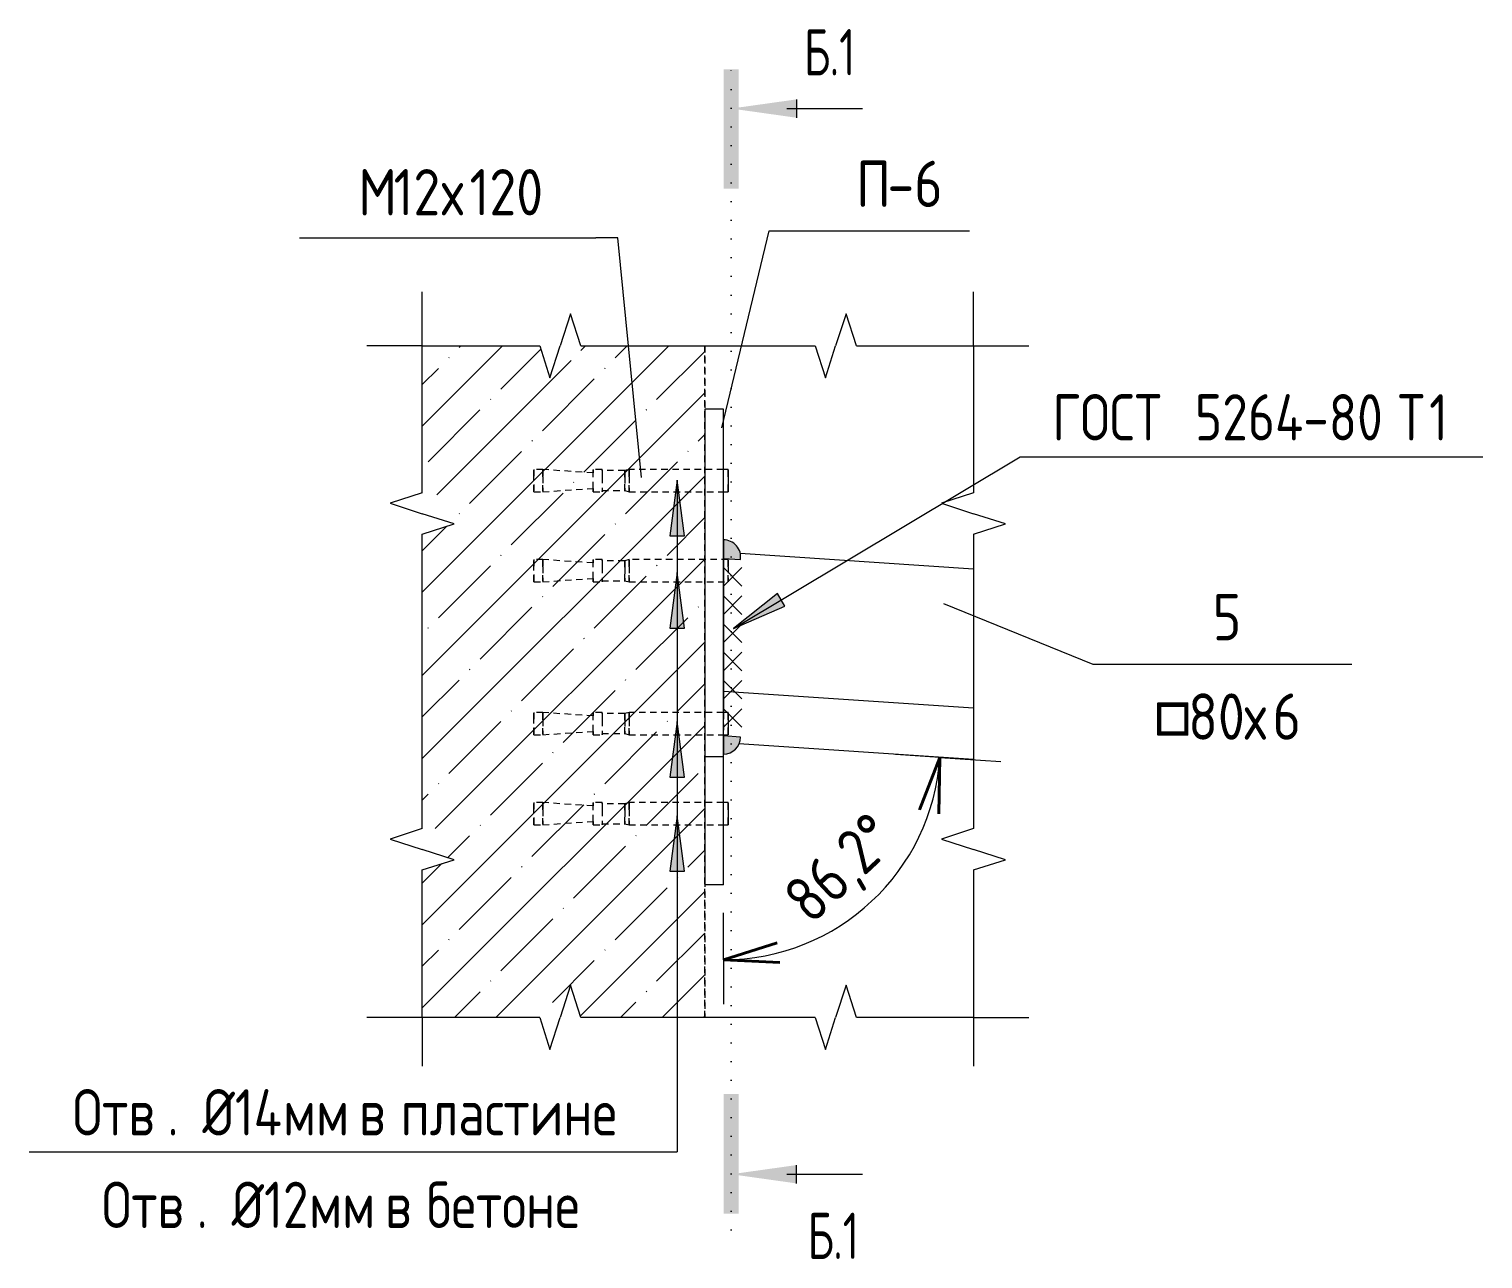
# Model space of a CAD drawing. Header units: millimetres. Extents: x 18265 to 85480, y -42500 to 14888.
# Drawn here: x 65726 to 66511, y 207 to 871 of the extents above; entities that cross this region are included whole.
import ezdxf

# ---------------------------------------------------------------- set-up
doc = ezdxf.new("R2010")
doc.units = ezdxf.units.MM
doc.linetypes.add('01 Штриховая _4 мм_', pattern=[6, 3.5, -2.5])
doc.linetypes.add('04 Пунктир 10мм', pattern=[10, 0, -10])
for name, color, linetype, lineweight in [('AA_Dim', 7, 'Continuous', 9), ('AA_Dim-10', 7, 'Continuous', 9), ('AA_Linii', 7, 'Continuous', 9), ('AA_Oformlenie', 7, 'Continuous', 9), ('AA_Razrez', 7, 'Continuous', 9), ('AA_Vinoska', 7, 'Continuous', 9), ('AF_Balki', 7, 'Continuous', 20), ('AF_Stena', 7, '01 Штриховая _4 мм_', 20), ('AF_Stena_Опалубка_Существующая', 253, 'Continuous', 20), ('KR_Detal', 7, 'Continuous', 20)]:
    doc.layers.add(name, color=color, linetype=linetype, lineweight=lineweight)
doc.styles.add('GOST Common_1', font='GOST_Common.ttf', dxfattribs={"width": 0.85, "height": 25})
doc.styles.add('ISOCPEUR_11', font='isocpeur.TTF', dxfattribs={"width": 0.85, "height": 25})
doc.styles.add('ISOCPEUR_12', font='isocpeur.TTF', dxfattribs={"width": 0.85, "height": 25})
doc.styles.add('ISOCPEUR_13', font='isocpeur.TTF', dxfattribs={"width": 0.7, "height": 25})
doc.dimstyles.new('Стрелка', dxfattribs={"dimscale": 304.8, "dimtxt": 25.068874, "dimasz": 0.098425, "dimexe": 0.07874, "dimexo": 0.049213, "dimgap": 0.016404, "dimtad": 1, "dimdec": 0, "dimzin": 0, "dimdsep": 46, "dimtxsty": 'ISOCPEUR_12', "dimblk1": 'OPEN30', "dimblk2": 'OPEN30', "dimsah": 1, "dimcen": 0.09, "dimadec": 1, "dimazin": 2, "dimtfac": 1, "dimtdec": 4, "dimtix": 1, "dimtmove": 0, "dimatfit": 3, "dimfxl": 1, "dimtvp": 1, "dimtolj": 1, "dimtzin": 0, "dimarcsym": 2})

# ---------------------------------------------------------------- blocks, each defined once
blk = doc.blocks.new('354_Прокат Лист _НесКаркас_РабПлоск_ - 354_Прокат Лист _НесКаркас_РабПлоск_-4002182-КР_УЗ_Км_Б')
at = {"layer": 'AF_Balki'}
for p, q in [((19440.06, 665.79), (19430.06, 665.79)), ((19430.06, 665.79), (19430.06, 478.24)), ((19440.06, 478.24), (19440.06, 665.79)), ((19430.06, 478.24), (19440.06, 478.24)), ((19430.06, 478.24), (19430.06, 408.76)), ((19440.06, 408.76), (19440.06, 478.24)), ((19440.06, 408.76), (19430.06, 408.76))]:
    blk.add_line(p, q, dxfattribs=at)
blk = doc.blocks.new('354_Анкер клиновой _СоедНесК_РабПлоск_ - M12x120_20-V116-КР_УЗ_Км_Б')
at = {"layer": 'KR_Detal', "linetype": '01 Штриховая _4 мм_', "lineweight": 9}
for p, q in [((19342.56, 501.91), (19337.76, 501.91)), ((19337.76, 501.88), (19337.76, 498.05)), ((19337.76, 497.99), (19337.76, 501.82)), ((19337.76, 489.94), (19337.76, 497.99)), ((19369.76, 500.11), (19342.56, 501.91)), ((19342.56, 501.82), (19342.56, 497.99)), ((19342.56, 498.05), (19342.56, 501.81)), ((19342.56, 497.99), (19342.56, 490.01)), ((19374.56, 501.91), (19369.76, 501.91)), ((19369.76, 501.88), (19369.76, 500.2)), ((19369.76, 500.19), (19369.76, 501.82)), ((19369.76, 497.99), (19369.76, 500.09)), ((19369.76, 491.73), (19369.76, 497.99)), ((19374.56, 501.39), (19374.56, 501.88)), ((19374.56, 501.82), (19374.56, 501.36)), ((19386.76, 501.31), (19374.56, 501.31)), ((19374.56, 501.28), (19374.56, 497.99)), ((19374.56, 497.99), (19374.56, 490.52)), ((19389.16, 501.91), (19386.76, 501.31)), ((19386.76, 501.23), (19386.76, 497.79)), ((19386.76, 497.84), (19386.76, 501.22)), ((19386.76, 497.79), (19386.76, 490.6)), ((19440.01, 501.91), (19389.16, 501.91)), ((19389.16, 501.82), (19389.16, 497.99)), ((19389.16, 498.05), (19389.16, 501.81)), ((19389.16, 497.99), (19389.16, 490.01)), ((19337.76, 493.83), (19337.76, 490)), ((19337.76, 489.91), (19342.56, 489.91)), ((19342.56, 490), (19342.56, 493.83)), ((19342.56, 489.91), (19369.76, 491.71)), ((19369.76, 491.63), (19369.76, 490)), ((19369.76, 489.94), (19369.76, 491.62)), ((19369.76, 489.91), (19374.56, 489.91)), ((19374.56, 490.51), (19386.76, 490.51)), ((19374.56, 490), (19374.56, 490.46)), ((19374.56, 490.43), (19374.56, 489.94)), ((19386.76, 490.59), (19386.76, 494.03)), ((19386.76, 490.51), (19389.16, 489.91)), ((19389.16, 490), (19389.16, 493.83)), ((19389.16, 489.91), (19440.01, 489.91))]:
    blk.add_line(p, q, dxfattribs=at)
at = {"layer": 'KR_Detal', "lineweight": 9}
for p, q in [((19442.56, 501.91), (19440.06, 501.91)), ((19442.56, 498.05), (19442.56, 501.88)), ((19442.56, 501.82), (19442.56, 497.99)), ((19442.56, 497.99), (19442.56, 489.94)), ((19440.06, 489.91), (19442.56, 489.91)), ((19442.56, 490), (19442.56, 493.83))]:
    blk.add_line(p, q, dxfattribs=at)
blk = doc.blocks.new('354_Анкер клиновой _СоедНесК_РабПлоск_ - M12x120_20-V117-КР_УЗ_Км_Б')
at = {"layer": 'KR_Detal', "linetype": '01 Штриховая _4 мм_', "lineweight": 9}
for p, q in [((19342.56, 584.56), (19337.76, 584.56)), ((19337.76, 584.53), (19337.76, 580.7)), ((19337.76, 580.64), (19337.76, 584.47)), ((19369.76, 582.76), (19342.56, 584.56)), ((19342.56, 584.47), (19342.56, 580.64)), ((19342.56, 580.7), (19342.56, 584.46)), ((19374.56, 584.56), (19369.76, 584.56)), ((19369.76, 584.53), (19369.76, 582.84)), ((19369.76, 582.84), (19369.76, 584.47)), ((19369.76, 580.64), (19369.76, 582.74)), ((19374.56, 584.04), (19374.56, 584.53)), ((19374.56, 584.47), (19374.56, 584.01)), ((19386.76, 583.96), (19374.56, 583.96)), ((19374.56, 583.92), (19374.56, 580.64)), ((19389.16, 584.56), (19386.76, 583.96)), ((19386.76, 583.88), (19386.76, 580.43)), ((19386.76, 580.49), (19386.76, 583.87)), ((19442.56, 584.56), (19389.16, 584.56)), ((19389.16, 584.47), (19389.16, 580.64)), ((19389.16, 580.7), (19389.16, 584.46)), ((19442.56, 580.7), (19442.56, 584.53)), ((19442.56, 584.47), (19442.56, 580.64)), ((19337.76, 572.58), (19337.76, 580.64)), ((19337.76, 576.47), (19337.76, 572.64)), ((19342.56, 580.64), (19342.56, 572.65)), ((19342.56, 572.64), (19342.56, 576.47)), ((19342.56, 572.56), (19369.76, 574.36)), ((19369.76, 574.37), (19369.76, 580.64)), ((19369.76, 574.27), (19369.76, 572.64)), ((19369.76, 572.58), (19369.76, 574.27)), ((19374.56, 580.64), (19374.56, 573.16)), ((19386.76, 580.43), (19386.76, 573.24)), ((19386.76, 573.23), (19386.76, 576.68)), ((19389.16, 580.64), (19389.16, 572.65)), ((19389.16, 572.64), (19389.16, 576.47)), ((19442.56, 580.64), (19442.56, 572.58)), ((19442.56, 572.64), (19442.56, 576.47)), ((19337.76, 572.56), (19342.56, 572.56)), ((19369.76, 572.56), (19374.56, 572.56)), ((19374.56, 573.16), (19386.76, 573.16)), ((19374.56, 572.64), (19374.56, 573.1)), ((19374.56, 573.07), (19374.56, 572.58)), ((19386.76, 573.16), (19389.16, 572.56)), ((19389.16, 572.56), (19442.56, 572.56))]:
    blk.add_line(p, q, dxfattribs=at)
blk = doc.blocks.new('011_Прямоугольник обрыва _ЭлУзла_ - 011_Прямоугольник обрыва _ЭлУзла_-3883809-КР_УЗ_Км_Б')
at = {"layer": 'AA_Oformlenie'}
for p, q in [((19277.42, 620.57), (19277.42, 700)), ((19277.42, 700), (19340.84, 700)), ((19363.1, 700), (19489.7, 700)), ((19511.96, 700), (19575.12, 700)), ((19575.12, 700), (19575.12, 620.57)), ((19277.42, 439.19), (19277.42, 598.31)), ((19575.12, 598.31), (19575.12, 439.19)), ((19277.42, 337.24), (19277.42, 416.93)), ((19575.12, 416.93), (19575.12, 337.24)), ((19340.84, 337.24), (19277.42, 337.24)), ((19489.7, 337.24), (19363.1, 337.24)), ((19575.12, 337.24), (19511.96, 337.24))]:
    blk.add_line(p, q, dxfattribs=at)
blk = doc.blocks.new('Последовательность узлов - Сплошная 2мм М5-2304530-КР_УЗ_Км_Б')
at = {"layer": 'AA_Oformlenie'}
for p, q in [((19440.06, 565.2), (19440.06, 585.2)), ((19450.06, 570.2), (19440.06, 580.2)), ((19450.06, 580.2), (19440.06, 570.2)), ((19440.06, 549.96), (19440.06, 569.96)), ((19450.06, 554.96), (19440.06, 564.96)), ((19450.06, 564.96), (19440.06, 554.96)), ((19440.06, 534.72), (19440.06, 554.72)), ((19450.06, 539.72), (19440.06, 549.72)), ((19450.06, 549.72), (19440.06, 539.72)), ((19440.06, 519.48), (19440.06, 539.48)), ((19450.06, 524.48), (19440.06, 534.48)), ((19450.06, 534.48), (19440.06, 524.48)), ((19440.06, 504.24), (19440.06, 524.24)), ((19450.06, 509.24), (19440.06, 519.24)), ((19450.06, 519.24), (19440.06, 509.24)), ((19440.06, 489), (19440.06, 509)), ((19450.06, 494), (19440.06, 504)), ((19450.06, 504), (19440.06, 494))]:
    blk.add_line(p, q, dxfattribs=at)
blk = doc.blocks.new('DIMBLOCK78-КР_УЗ_Км_Б')
at = {"layer": 'AA_Dim-10'}
for p, q in [((66217.85, 477.71), (66193.9, 479.32)), ((66217.85, 477.71), (66250.78, 475.5)), ((66100.86, 368.31), (66100.86, 393.76)), ((66100.86, 368.31), (66100.86, 368.31)), ((66100.86, 368.31), (66100.86, 344.31))]:
    blk.add_line(p, q, dxfattribs=at)
at = {"layer": 'AA_Dim-10', "lineweight": 40}
for p, q in [((66217.85, 477.71), (66206.79, 449.32)), ((66217.85, 477.71), (66217.17, 447.25)), ((66100.86, 368.31), (66129.93, 377.44)), ((66100.86, 368.31), (66131.3, 366.95))]:
    blk.add_line(p, q, dxfattribs=at)
at = {"layer": 'AA_Dim-10'}
blk.add_arc((66100.86, 485.56), 117.25, 270, 356.16021, dxfattribs=at)
blk.add_arc((66100.86, 485.56), 117.25, 270, 356.16021, dxfattribs=at)
at = {"layer": 'AA_Dim-10', "color": 0, "insert": (66131.28, 404.91), "char_height": 25, "width": 78.896, "attachment_point": 1, "rotation": 43.0801, "line_spacing_factor": 1.135194, "style": 'ISOCPEUR_12'}
blk.add_mtext('86,2°', dxfattribs=at)
blk = doc.blocks.new('_Open30')
at = {"color": 0, "linetype": 'ByBlock', "lineweight": -2}
for p, q in [((-1, 0.268), (0, 0)), ((0, 0), (-1, -0.268)), ((0, 0), (-1, 0))]:
    blk.add_line(p, q, dxfattribs=at)
blk = doc.blocks.new('043_М_Балки_Полка - Позиция_Наименование_дп14-3916595-КР_УЗ_Км_Б')
at = {"layer": 'AA_Vinoska'}
blk.add_line((19639.59, 528.01), (19779.59, 528.01), dxfattribs=at)
blk = doc.blocks.new('043_М_Балки_Полка_СоедНК_ - Наименование краткое_дп16-3923324-КР_УЗ_Км_Б')
at = {"layer": 'AA_Vinoska'}
blk.add_line((19211.1, 758.43), (19371.1, 758.43), dxfattribs=at)
blk = doc.blocks.new('010_Текст с выноской - Текст 2 строки _стрелка_-3879021-КР_УЗ_Км_Б')
at = {"layer": 'AA_Vinoska'}
blk.add_line((19600.3, 640.1), (19850.3, 640.1), dxfattribs=at)
blk = doc.blocks.new('043_М_Балки_Полка - Позиция_дп8-3915677-КР_УЗ_Км_Б')
at = {"layer": 'AA_Vinoska'}
blk.add_line((19493.05, 762.09), (19573.05, 762.09), dxfattribs=at)
blk = doc.blocks.new('010_Текст с выноской - Текст 2 строки _стрелка_-3884504-КР_УЗ_Км_Б')
at = {"layer": 'AA_Vinoska'}
blk.add_line((19065.06, 264.63), (19415.06, 264.63), dxfattribs=at)
blk = doc.blocks.new('Вид узла - Номер узла_ сзади-394133-КР_УЗ_Км_Б')
at = {"layer": 'AA_Razrez'}
for points in [[(19440.27, 784.92), (19448.25, 784.92), (19448.25, 849.49), (19440.27, 849.49)], [(19479.64, 823.25), (19479.64, 833.18), (19444.31, 828.22)]]:
    blk.add_hatch(color=256, dxfattribs=at).paths.add_polyline_path(points)
for p, q in [((19479.64, 833.18), (19479.64, 823.25)), ((19474.31, 828.22), (19515.27, 828.22))]:
    blk.add_line(p, q, dxfattribs=at)
blk = doc.blocks.new('Вид узла - Номер узла_ спереди-394134-КР_УЗ_Км_Б')
at = {"layer": 'AA_Razrez'}
for points in [[(19440.27, 295.77), (19448.25, 295.77), (19448.25, 231.21), (19440.27, 231.21)], [(19479.64, 257.44), (19479.64, 247.51), (19444.31, 252.48)]]:
    blk.add_hatch(color=256, dxfattribs=at).paths.add_polyline_path(points)
for p, q in [((19474.31, 252.48), (19515.27, 252.48)), ((19479.64, 247.51), (19479.64, 257.44))]:
    blk.add_line(p, q, dxfattribs=at)

msp = doc.modelspace()

# ---------------------------------------------------------------- hatches: boundary and pattern name
at = {"layer": 'AA_Oformlenie'}
h = msp.add_hatch(color=250, dxfattribs=at)
h.paths.add_polyline_path([(66100.8643, 479.41), (66103.2443, 479.7233), (66105.462, 480.6419), (66107.3665, 482.1033), (66108.8278, 484.0077), (66109.7465, 486.2255), (66110.0598, 488.6055), (66100.8643, 489.41)])
h.paths.add_polyline_path([(66110.0865, 584.555), (66110.1605, 586.8375), (66109.6699, 589.0678), (66108.6447, 591.1085), (66107.1483, 592.8336), (66105.273, 594.1367), (66103.1343, 594.9375), (66100.8643, 595.1866), (66100.8643, 585.1999)])
at = {"layer": 'AA_Vinoska'}
for points in [[(66075.8643, 627.4489), (66071.9147, 597.4489), (66079.8139, 597.4489)], [(66075.8643, 577.5352), (66071.9147, 547.5352), (66079.8139, 547.5352)], [(66106.382, 547.3895), (66134.146, 559.4211), (66130.086, 566.197)], [(66075.8643, 497.0453), (66071.9147, 467.0453), (66079.8139, 467.0453)], [(66075.8643, 446.1829), (66071.9147, 416.1829), (66079.8139, 416.1829)]]:
    msp.add_hatch(color=256, dxfattribs=at).paths.add_polyline_path(points)
at = {"layer": 'AF_Stena', "lineweight": 9}
h = msp.add_hatch(dxfattribs=at)
h.set_pattern_fill('FP_6', color=256, style=0, pattern_type=2)
h.set_pattern_definition([(45, (67720.534, -300), (-22.45064, 22.45064), []), (45, (67742.985, -300), (-22.45064, 22.45064), [39.687, -7.937, 0.3353, -7.602])])
h.paths.add_polyline_path([(66090.8643, 337.2369), (66090.8643, 700), (66023.9074, 700), (66023.9074, 692.1495), (66012.6457, 692.1495), (66012.6457, 700), (66007.1457, 682.6795), (66001.6457, 700), (65938.2196, 700), (65938.2196, 620.571), (65946.0701, 620.571), (65946.0701, 609.3092), (65938.2196, 609.3092), (65955.5401, 603.8092), (65938.2196, 598.3092), (65938.2196, 439.1894), (65946.0701, 439.1894), (65946.0701, 427.9277), (65938.2196, 427.9277), (65955.5401, 422.4277), (65938.2196, 416.9277), (65938.2196, 337.2369), (66001.6457, 337.2369), (66001.6457, 345.268), (66012.6457, 345.268), (66012.6457, 337.2369), (66018.2766, 354.5669), (66023.9074, 337.2369)])

# ---------------------------------------------------------------- linework, layer by layer
at = {"layer": 'AA_Linii'}
for p, q in [((66100.8643, 595.1866), (66100.8643, 585.1999)), ((66100.8643, 585.1999), (66110.0865, 584.555)), ((66110.0598, 488.6055), (66100.8643, 489.41)), ((66100.8643, 489.41), (66100.8643, 479.41))]:
    msp.add_line(p, q, dxfattribs=at)
for centre, start, end in [((66101.004, 585.9922), 351.0084173, 90.8704851), ((66100.8643, 488.6055), 270, 360)]:
    msp.add_arc(centre, 9.1955, start, end, dxfattribs=at)
at = {"layer": 'AA_Razrez', "linetype": '04 Пунктир 10мм'}
msp.add_line((66105.1108, 222.4776), (66105.1108, 858.2168), dxfattribs=at)
at = {"layer": 'AA_Vinoska'}
for p, q in [((66100.0661, 655.7867), (66125.5639, 762.0927)), ((66125.5639, 762.0927), (66153.8507, 762.0927)), ((66043.7767, 758.426), (66031.9051, 758.426)), ((66056.5815, 628.9863), (66043.7767, 758.426)), ((65938.2196, 700), (65938.2196, 729.2577)), ((66235.924, 700), (66235.924, 729.2577)), ((66018.2766, 717.33), (66012.6457, 700)), ((66023.9074, 700), (66018.2766, 717.33)), ((66167.1288, 717.33), (66161.4979, 700)), ((66172.7596, 700), (66167.1288, 717.33)), ((65938.2196, 700), (65908.2196, 700)), ((66001.6457, 700), (66007.1457, 682.6795)), ((66007.1457, 682.6795), (66012.6457, 700)), ((66150.4979, 700), (66155.9979, 682.6795)), ((66155.9979, 682.6795), (66161.4979, 700)), ((66235.924, 700), (66265.924, 700)), ((66106.382, 547.3895), (66261.1068, 640.0987)), ((65938.2196, 620.571), (65920.8896, 614.9401)), ((66075.8643, 627.4489), (66071.9147, 597.4489)), ((66079.8139, 597.4489), (66075.8643, 627.4489)), ((66075.8643, 627.4489), (66075.8643, 264.6262)), ((66235.924, 620.571), (66218.594, 614.9401)), ((65920.8896, 614.9401), (65938.2196, 609.3092)), ((66218.594, 614.9401), (66235.924, 609.3092)), ((65955.5401, 603.8092), (65938.2196, 609.3092)), ((66253.2445, 603.8092), (66235.924, 609.3092)), ((65938.2196, 598.3092), (65955.5401, 603.8092)), ((66071.9147, 597.4489), (66079.8139, 597.4489)), ((66235.924, 598.3092), (66253.2445, 603.8092)), ((66075.8643, 577.5352), (66071.9147, 547.5352)), ((66079.8139, 547.5352), (66075.8643, 577.5352)), ((66075.8643, 577.5352), (66075.8643, 264.6262)), ((66130.086, 566.197), (66106.382, 547.3895)), ((66134.146, 559.4211), (66130.086, 566.197)), ((66106.382, 547.3895), (66134.146, 559.4211)), ((66219.6968, 560.8617), (66300.3906, 528.0103)), ((66071.9147, 547.5352), (66079.8139, 547.5352)), ((66075.8643, 497.0453), (66071.9147, 467.0453)), ((66079.8139, 467.0453), (66075.8643, 497.0453)), ((66075.8643, 497.0453), (66075.8643, 264.6262)), ((66071.9147, 467.0453), (66079.8139, 467.0453)), ((66075.8643, 446.1829), (66071.9147, 416.1829)), ((66079.8139, 416.1829), (66075.8643, 446.1829)), ((66075.8643, 446.1829), (66075.8643, 264.6262)), ((65938.2196, 439.1894), (65920.8896, 433.5585)), ((65920.8896, 433.5585), (65938.2196, 427.9277)), ((66235.924, 439.1894), (66218.594, 433.5585)), ((66218.594, 433.5585), (66235.924, 427.9277)), ((65955.5401, 422.4277), (65938.2196, 427.9277)), ((66253.2445, 422.4277), (66235.924, 427.9277)), ((65938.2196, 416.9277), (65955.5401, 422.4277)), ((66071.9147, 416.1829), (66079.8139, 416.1829)), ((66235.924, 416.9277), (66253.2445, 422.4277)), ((66018.2766, 354.5669), (66012.6457, 337.2369)), ((66023.9074, 337.2369), (66018.2766, 354.5669)), ((66167.1288, 354.5669), (66161.4979, 337.2369)), ((66172.7596, 337.2369), (66167.1288, 354.5669)), ((65938.2196, 337.2369), (65908.2196, 337.2369)), ((65938.2196, 337.2369), (65938.2196, 310.8005)), ((66001.6457, 337.2369), (66007.1457, 319.9164)), ((66007.1457, 319.9164), (66012.6457, 337.2369)), ((66150.4979, 337.2369), (66155.9979, 319.9164)), ((66155.9979, 319.9164), (66161.4979, 337.2369)), ((66235.924, 337.2369), (66265.924, 337.2369)), ((66235.924, 337.2369), (66235.924, 310.8005))]:
    msp.add_line(p, q, dxfattribs=at)
at = {"layer": 'AF_Balki'}
for p, q in [((66100.8643, 588.6351), (66100.8643, 513.4692)), ((66109.8985, 588.0287), (66235.924, 579.5702)), ((66100.8643, 513.4692), (66235.924, 504.4043)), ((66100.8643, 513.4692), (66100.8643, 501.8813)), ((66100.8643, 489.9392), (66100.8643, 485.5601)), ((66235.924, 476.4952), (66109.238, 484.998))]:
    msp.add_line(p, q, dxfattribs=at)
at = {"layer": 'AF_Balki', "linetype": '01 Штриховая _4 мм_'}
msp.add_line((66100.8643, 501.8347), (66100.8643, 489.9858), dxfattribs=at)
at = {"layer": 'AF_Stena_Опалубка_Существующая', "linetype": '01 Штриховая _4 мм_'}
for p, q in [((66090.8643, 337.2369), (66090.8643, 700)), ((66090.8643, 700), (66090.8643, 633.1507)), ((66090.8643, 621.2332), (66090.8643, 584.5153)), ((66090.8643, 572.5978), (66090.8643, 501.8701)), ((66090.8643, 489.9526), (66090.8643, 453.2347)), ((66090.8643, 441.3172), (66090.8643, 337.2369))]:
    msp.add_line(p, q, dxfattribs=at)

# ---------------------------------------------------------------- block references
at = {"layer": 'AA_Oformlenie'}
for name in ['011_Прямоугольник обрыва _ЭлУзла_ - 011_Прямоугольник обрыва _ЭлУзла_-3883809-КР_УЗ_Км_Б', 'Последовательность узлов - Сплошная 2мм М5-2304530-КР_УЗ_Км_Б']:
    msp.add_blockref(name, (46660.8027, 0), dxfattribs=at)
at = {"layer": 'AA_Razrez'}
for name in ['Вид узла - Номер узла_ сзади-394133-КР_УЗ_Км_Б', 'Вид узла - Номер узла_ спереди-394134-КР_УЗ_Км_Б']:
    msp.add_blockref(name, (46660.8027, 0), dxfattribs=at)
at = {"layer": 'AA_Vinoska'}
for name in ['043_М_Балки_Полка - Позиция_дп8-3915677-КР_УЗ_Км_Б', '043_М_Балки_Полка_СоедНК_ - Наименование краткое_дп16-3923324-КР_УЗ_Км_Б', '010_Текст с выноской - Текст 2 строки _стрелка_-3879021-КР_УЗ_Км_Б', '043_М_Балки_Полка - Позиция_Наименование_дп14-3916595-КР_УЗ_Км_Б', '010_Текст с выноской - Текст 2 строки _стрелка_-3884504-КР_УЗ_Км_Б']:
    msp.add_blockref(name, (46660.8027, 0), dxfattribs=at)
at = {"layer": 'AF_Balki'}
msp.add_blockref('354_Прокат Лист _НесКаркас_РабПлоск_ - 354_Прокат Лист _НесКаркас_РабПлоск_-4002182-КР_УЗ_Км_Б', (46660.8027, 0), dxfattribs=at)
at = {"layer": 'KR_Detal', "linetype": '01 Штриховая _4 мм_', "lineweight": 9}
for name, p in [('354_Анкер клиновой _СоедНесК_РабПлоск_ - M12x120_20-V116-КР_УЗ_Км_Б', (46660.8027, 131.2806)), ('354_Анкер клиновой _СоедНесК_РабПлоск_ - M12x120_20-V117-КР_УЗ_Км_Б', (46660.8027, 0)), ('354_Анкер клиновой _СоедНесК_РабПлоск_ - M12x120_20-V116-КР_УЗ_Км_Б', (46660.8027, 0)), ('354_Анкер клиновой _СоедНесК_РабПлоск_ - M12x120_20-V116-КР_УЗ_Км_Б', (46660.8027, -48.6354))]:
    msp.add_blockref(name, p, dxfattribs=at)

# ---------------------------------------------------------------- texts
at = {"layer": 'AA_Razrez', "char_height": 25, "width": 16.835437, "attachment_point": 1, "style": 'ISOCPEUR_13'}
for s, insert in [('\\fISOCPEUR|b0|i0|c204|p34|;\\W.7;Б', (66144.3871, 871.1629)), ('.1', (66158.2777, 871.1629)), ('\\fISOCPEUR|b0|i0|c204|p34|;\\W.7;Б', (66146.3045, 231.7252)), ('.1', (66160.1952, 231.7252))]:
    msp.add_mtext(s, dxfattribs=dict(at, insert=insert))
at = {"layer": 'AA_Vinoska', "char_height": 25, "attachment_point": 1}
for s, insert, width, style in [('\\fISOCPEUR|b0|i0|c204|p34|;\\W.85;М', (65903.6461, 795.5296), 23.168769, 'ISOCPEUR_12'), ('12', (65922.7623, 795.5296), 31.345981, 'ISOCPEUR_12'), ('120', (65963.8058, 795.5296), 49.744709, 'ISOCPEUR_12'), ('\\fISOCPEUR|b0|i0|c204|p34|;\\W.85;П', (66172.5793, 800.0279), 20.443031, 'ISOCPEUR_12'), ('-6', (66189.4465, 800.0279), 36.797456, 'ISOCPEUR_12'), ('\\fISOCPEUR|b0|i0|c204|p34|;\\W.85;х', (65948.6253, 795.5296), 18.398728, 'ISOCPEUR_12'), ('ГОСТ', (66278.5422, 673.9217), 77.683519, 'GOST Common_1'), (' 5264-80 ', (66342.6375, 673.9217), 148.552694, 'GOST Common_1'), ('\\fGOST Common|b0|i0|c204|p34|;\\W.85;Т', (66465.2057, 673.9217), 20.443031, 'GOST Common_1'), ('\\fGOST Common|b0|i0|c204|p34|;\\W.85;1', (66482.0729, 673.9217), 12.947253, 'GOST Common_1'), ('\\fISOCPEUR|b0|i0|c204|p34|;\\W.85;5', (66365.1417, 565.9454), 18.398728, 'ISOCPEUR_12'), ('80', (66351.9153, 512.2358), 36.797456, 'ISOCPEUR_12'), ('\\fISOCPEUR|b0|i0|c204|p34|;\\W.85;6', (66397.4567, 512.2358), 18.398728, 'ISOCPEUR_12'), ('\\fISOCPEUR|b0|i0|c130|p34|;\\W.85;□', (66332.7992, 512.2358), 23.168769, 'ISOCPEUR_11'), ('\\fISOCPEUR|b0|i0|c204|p34|;\\W.85;х', (66382.2763, 512.2358), 18.398728, 'ISOCPEUR_12'), ('Отв', (65749.4396, 298.4493), 62.010528, 'GOST Common_1'), ('. Ø14', (65800.6034, 298.4493), 75.639216, 'GOST Common_1'), ('\\fGOST Common|b0|i0|c204|p34|;\\W.85; ', (65896.7464, 298.4493), 8.858647, 'GOST Common_1'), ('\\fGOST Common|b0|i0|c204|p34|;\\W.85; ', (65919.236, 298.4493), 8.858647, 'GOST Common_1'), ('мм', (65863.012, 298.4493), 40.886063, 'GOST Common_1'), ('\\fGOST Common|b0|i0|c204|p34|;\\W.85;в', (65904.0555, 298.4493), 18.398728, 'GOST Common_1'), ('пластине', (65926.5451, 298.4493), 151.278431, 'GOST Common_1'), ('Отв', (65765.2071, 248.4493), 62.010528, 'GOST Common_1'), ('. Ø12', (65816.3709, 248.4493), 73.594912, 'GOST Common_1'), ('\\fGOST Common|b0|i0|c204|p34|;\\W.85; ', (65910.8272, 248.4493), 8.858647, 'GOST Common_1'), ('\\fGOST Common|b0|i0|c204|p34|;\\W.85; ', (65933.3167, 248.4493), 8.858647, 'GOST Common_1'), ('бетоне', (65940.6259, 248.4493), 115.162409, 'GOST Common_1'), ('мм', (65877.0928, 248.4493), 40.886063, 'GOST Common_1'), ('\\fGOST Common|b0|i0|c204|p34|;\\W.85;в', (65918.1363, 248.4493), 18.398728, 'GOST Common_1')]:
    msp.add_mtext(s, dxfattribs=dict(at, insert=insert, width=width, style=style))

# ---------------------------------------------------------------- dimensions: what is measured, and where the dimension line sits
at = {"layer": 'AA_Dim'}
dim = msp.add_angular_dim_3p(base=(66157.2063, 382.7347), center=(66100.8643, 485.5601), p1=(66100.8643, 408.7623), p2=(66265.7429, 474.4938), dimstyle='Стрелка', override={"dimpost": '<>', "dimfxl": 177.498195}, dxfattribs=at)
dim.commit()
dim.dimension.update_dxf_attribs({"geometry": 'DIMBLOCK78-КР_УЗ_Км_Б', "text_midpoint": (66168.9953, 412.703)})

doc.saveas('drawing.dxf')
